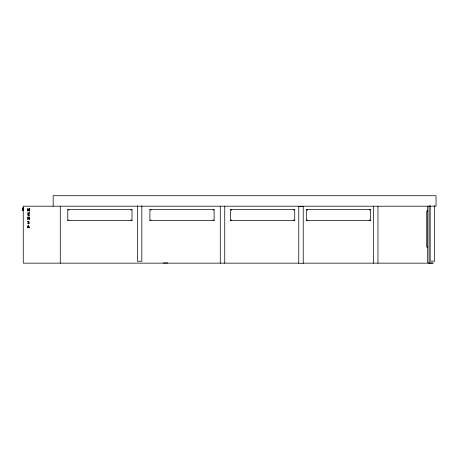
<?xml version="1.0" encoding="UTF-8"?>
<svg xmlns="http://www.w3.org/2000/svg" width="459" height="459" viewBox="0 0 459 459"><rect width="100%" height="100%" fill="white"/><g stroke="black" fill="none" stroke-linecap="round" stroke-linejoin="round"><path stroke-width="0.69" d="M67.789 220.504L132.014 220.504L132.014 209.579L67.789 209.579L67.789 220.504L68.948 219.936M130.878 210.136L132.014 209.579M149.898 220.504L214.118 220.504L214.118 209.579L149.898 209.579L149.898 220.504L151.051 219.936M212.987 210.136L214.118 209.579M230.51 220.504L294.735 220.504L294.735 209.579L230.51 209.579L230.51 220.504L231.669 219.936M293.599 210.136L294.735 209.579M306.331 220.504L370.551 220.504L370.551 209.579L306.331 209.579L306.331 220.504L307.484 219.936M369.42 210.136L370.551 209.579M430.152 206.062L429.039 206.062L429.039 263.013M22.95 207.91L23.266 207.91M22.95 208.025L23.266 208.025M22.95 208.202L23.266 208.202M22.95 208.254L23.266 208.254M22.95 208.426L23.266 208.426M22.95 208.897L23.266 208.897M22.95 209.195L23.266 209.195M22.95 209.31L23.266 209.31M22.95 209.436L23.266 209.436M22.95 209.723L23.266 209.734M22.95 209.855L23.266 209.901M22.95 210.13L23.266 210.13M22.95 210.279L23.266 210.279M22.95 210.429L23.266 210.429M427.673 210.968L426.715 210.968L426.715 247.022L427.673 247.022M163.37 262.95L167.828 262.95M428.591 263.013L433.497 263.013M298.763 263.15L23.266 263.15L23.266 206.206L436.05 206.206L436.05 195.706L53.175 195.706L53.175 206.206M303.06 263.15L427.673 263.15L427.673 206.206M428.149 263.15L432.607 263.15M306.331 209.579L307.65 210.136M230.51 209.579L231.829 210.136M149.898 209.579L151.218 210.136M67.789 209.579L69.108 210.136M369.42 219.855L370.551 220.504M293.599 219.855L294.735 220.504M212.987 219.855L214.118 220.504M130.878 219.855L132.014 220.504M434.616 205.615L434.616 261.137L430.163 261.137L430.163 205.615M377.969 206.206L377.969 263.15M373.517 206.206L373.517 263.15M224.732 206.206L224.732 263.15M220.28 206.206L220.28 263.15M141.837 205.752L141.837 261.28L137.384 261.28L137.384 205.752M60.278 206.206L60.278 263.15M22.95 207.864L22.95 210.474M27.712 221.708C28.596 223.212 29.984 223.131 27.683 223.55C29.301 224.583 30.093 222.07 28.131 222.076C28.2 221.135 30.426 221.548 28.211 221.186A0.803 0.803 0 0 0 27.833 221.45L27.712 221.708M27.901 227.182L27.333 227.888L28.183 225.363L28.596 225.363L29.445 227.888L28.865 227.182L27.901 227.182M28.383 225.708L27.993 226.895L28.774 226.895L28.383 225.708M29.278 208.627L28.67 210.027L28.039 208.627L27.586 208.627L27.586 211.146L27.896 211.146L27.896 208.971L28.55 210.452L29.41 208.971L29.41 211.146L29.743 211.146L29.743 208.627L29.278 208.627M303.221 206.349L298.769 206.349L298.769 263.294L303.221 263.294L303.221 206.349M29.451 212.81L27.873 212.81L27.873 215.328L29.451 215.328L29.451 215.03L28.211 215.03L28.211 214.095L29.365 214.095L29.365 213.796L28.211 213.796L28.211 213.108L29.451 213.108L29.451 212.81M28.24 216.992L27.764 216.992L27.764 219.517L28.074 219.517L28.074 217.342L29.187 219.517L29.565 219.517L29.565 216.992L29.25 216.992L29.25 218.989L28.24 216.992"/></g></svg>
